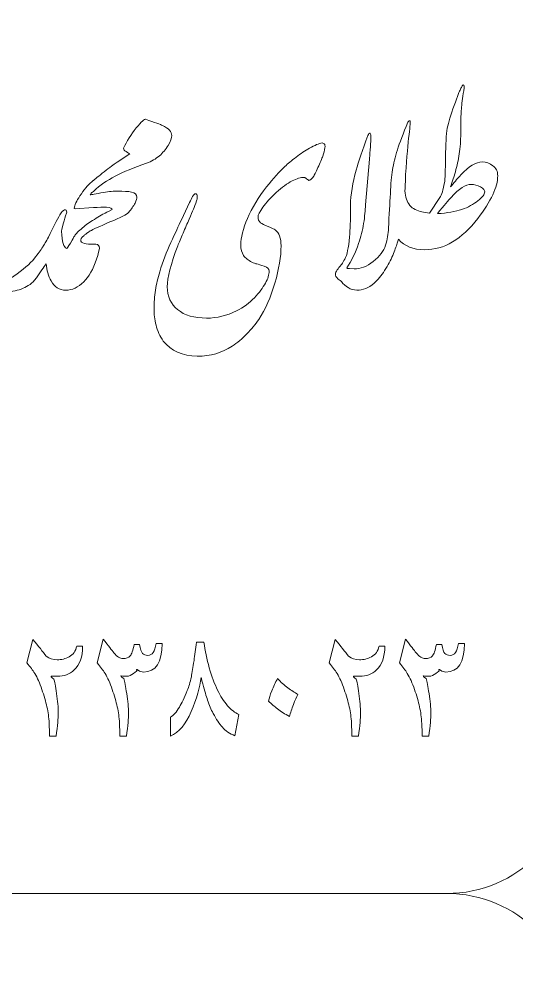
# Model space of a CAD drawing. Header units: millimetres. Extents: x 62 to 462, y 96 to 456.
# Drawn here: x 111.42 to 121.17, y 254.88 to 273.46 of the extents above; entities that cross this region are included whole.
import ezdxf

# ---------------------------------------------------------------- set-up
doc = ezdxf.new("R2010")
doc.units = ezdxf.units.MM
doc.header["$MEASUREMENT"] = 0
doc.layers.add('Layer 1', color=7, linetype='Continuous')

msp = doc.modelspace()

# ---------------------------------------------------------------- linework, layer by layer
at = {"layer": 'Layer 1', "color": 250, "lineweight": 18}
for points, knots in [([(104.8067, 276.3033), (104.8067, 276.3033), (119.8067, 276.3033), (119.8067, 276.3033), (121.1837, 276.3033), (122.3067, 275.1803), (122.3067, 273.8033), (122.3067, 273.8033), (122.3067, 258.8033), (122.3067, 258.8033), (122.3067, 257.4264), (121.1837, 256.3033), (119.8067, 256.3033), (119.8067, 256.3033), (104.8067, 256.3033), (104.8067, 256.3033), (103.4298, 256.3033), (102.3067, 257.4264), (102.3067, 258.8033), (102.3067, 258.8033), (102.3067, 273.8033), (102.3067, 273.8033), (102.3067, 275.1803), (103.4298, 276.3033), (104.8067, 276.3033)], [0, 0, 0, 0, 0.125, 0.125, 0.125, 0.25, 0.25, 0.25, 0.375, 0.375, 0.375, 0.5, 0.5, 0.5, 0.625, 0.625, 0.625, 0.75, 0.75, 0.75, 0.875, 0.875, 0.875, 1, 1, 1, 1]), ([(118.9892, 270.0833), (118.9943, 270.0275), (119.0045, 269.9738), (119.0195, 269.9216), (119.0501, 269.8275), (119.1065, 269.7593), (119.1889, 269.7193), (119.2712, 269.6793), (119.3641, 269.6558), (119.4676, 269.6487), (119.4676, 269.6487), (119.6745, 269.9521), (119.6745, 269.9521), (119.7086, 270.0098), (119.7392, 270.1074), (119.7639, 270.2449), (119.7756, 270.3202), (119.7827, 270.4872), (119.7851, 270.7424), (119.7874, 270.9987), (119.798, 271.1892), (119.8192, 271.3127), (119.8427, 271.4279), (119.8874, 271.5761), (119.9532, 271.7584), (120.0202, 271.9418), (120.0614, 272.0476), (120.0755, 272.0759), (120.0908, 272.1041), (120.1026, 272.1276), (120.112, 272.1464), (120.1237, 272.1652), (120.1343, 272.1687), (120.1425, 272.1582), (120.1519, 272.1476), (120.1543, 272.1299), (120.1496, 272.1041), (120.1249, 271.95), (120.1073, 271.8254), (120.0979, 271.7278), (120.0896, 271.6302), (120.0849, 271.5373), (120.0861, 271.4491), (120.0873, 271.3609), (120.0861, 271.2468), (120.0814, 271.1069), (120.0767, 270.967), (120.0626, 270.8376), (120.0391, 270.72), (120.0167, 270.6012), (119.9885, 270.4872), (119.9532, 270.3755), (119.9191, 270.2649), (119.8956, 270.1944), (119.885, 270.1638), (119.9403, 270.2332), (120.0073, 270.312), (120.0884, 270.4025), (120.2413, 270.5683), (120.3812, 270.6506), (120.5047, 270.6506), (120.58, 270.6506), (120.6494, 270.6259), (120.7117, 270.5777), (120.7752, 270.5319), (120.8081, 270.4672), (120.8081, 270.3813), (120.8081, 270.1603), (120.6776, 269.8816), (120.4189, 269.5429), (120.1014, 269.1337), (119.7545, 268.9291), (119.3782, 268.9291), (119.1515, 268.9291), (118.9798, 268.9978), (118.8622, 269.1361), (118.8537, 269.1085), (118.8454, 269.0834), (118.8372, 269.0608), (118.8172, 268.9926), (118.7878, 268.9115), (118.749, 268.8186), (118.7114, 268.7257), (118.6585, 268.6269), (118.5915, 268.5234), (118.5233, 268.4199), (118.4551, 268.3364), (118.3857, 268.2718), (118.2787, 268.1789), (118.1646, 268.1342), (118.0447, 268.1365), (117.9835, 268.1389), (117.9271, 268.1553), (117.8765, 268.1859), (117.8283, 268.2177), (117.7836, 268.2576), (117.7425, 268.3035), (117.7048, 268.3329), (117.6825, 268.3529), (117.6731, 268.3611), (117.6413, 268.3917), (117.6249, 268.4223), (117.6249, 268.454), (117.6249, 268.4775), (117.6366, 268.5046), (117.659, 268.534), (117.6825, 268.5634), (117.7083, 268.5975), (117.7389, 268.6339), (117.7519, 268.6516), (117.7707, 268.6798), (117.793, 268.7163), (117.8165, 268.7527), (117.8365, 268.8021), (117.8542, 268.8632), (117.8706, 268.9232), (117.8859, 269.0032), (117.8965, 269.102), (117.9059, 269.2007), (117.9118, 269.2866), (117.9141, 269.3571), (117.9141, 269.3571), (117.9212, 269.5712), (117.9212, 269.5712), (117.9235, 269.6441), (117.9235, 269.7217), (117.9212, 269.8016), (117.9259, 270.0133), (117.9623, 270.2426), (118.0317, 270.4907), (118.0799, 270.6589), (118.1564, 270.8847), (118.2622, 271.1692), (118.2693, 271.1881), (118.2763, 271.1998), (118.2834, 271.2069), (118.2893, 271.2139), (118.2951, 271.2174), (118.2998, 271.2174), (118.3163, 271.2151), (118.3234, 271.1716), (118.321, 271.0869), (118.3187, 271.0458), (118.314, 270.9787), (118.3069, 270.887), (118.2998, 270.7929), (118.2951, 270.733), (118.2928, 270.7083), (118.2928, 270.7083), (118.2175, 269.8122), (118.2175, 269.8122), (118.2128, 269.704), (118.1999, 269.5817), (118.1799, 269.443), (118.1564, 269.3101), (118.1235, 269.1807), (118.0799, 269.0537), (118.02, 268.868), (117.9424, 268.708), (117.8483, 268.5751), (117.853, 268.5657), (117.8718, 268.561), (117.9036, 268.561), (117.9036, 268.561), (117.9906, 268.5575), (117.9906, 268.5575), (118.1164, 268.5528), (118.2422, 268.601), (118.3692, 268.701), (118.495, 268.8009), (118.5762, 268.9068), (118.6103, 269.0173), (118.6444, 269.129), (118.6632, 269.2407), (118.6656, 269.3536), (118.6808, 269.6135), (118.6938, 269.8393), (118.7032, 270.0309), (118.7126, 270.2226), (118.7267, 270.3778), (118.7467, 270.4978), (118.7655, 270.6166), (118.7973, 270.7471), (118.8408, 270.887), (118.8843, 271.0269), (118.9537, 271.208), (119.0477, 271.4315), (119.0618, 271.4538), (119.0736, 271.4632), (119.0854, 271.4585), (119.0971, 271.4538), (119.0924, 271.3644), (119.0701, 271.1881), (119.0477, 271.0128), (119.0254, 270.753), (119.003, 270.4084), (119.0007, 270.3188), (118.9961, 270.2108), (118.9892, 270.0833)], [0, 0, 0, 0, 0.0151515, 0.0151515, 0.0151515, 0.030303, 0.030303, 0.030303, 0.0454545, 0.0454545, 0.0454545, 0.0606061, 0.0606061, 0.0606061, 0.0757576, 0.0757576, 0.0757576, 0.0909091, 0.0909091, 0.0909091, 0.1060606, 0.1060606, 0.1060606, 0.1212121, 0.1212121, 0.1212121, 0.1363636, 0.1363636, 0.1363636, 0.1515152, 0.1515152, 0.1515152, 0.1666667, 0.1666667, 0.1666667, 0.1818182, 0.1818182, 0.1818182, 0.1969697, 0.1969697, 0.1969697, 0.2121212, 0.2121212, 0.2121212, 0.2272727, 0.2272727, 0.2272727, 0.2424242, 0.2424242, 0.2424242, 0.2575758, 0.2575758, 0.2575758, 0.2727273, 0.2727273, 0.2727273, 0.2878788, 0.2878788, 0.2878788, 0.3030303, 0.3030303, 0.3030303, 0.3181818, 0.3181818, 0.3181818, 0.3333333, 0.3333333, 0.3333333, 0.3484848, 0.3484848, 0.3484848, 0.3636364, 0.3636364, 0.3636364, 0.3787879, 0.3787879, 0.3787879, 0.3939394, 0.3939394, 0.3939394, 0.4090909, 0.4090909, 0.4090909, 0.4242424, 0.4242424, 0.4242424, 0.4393939, 0.4393939, 0.4393939, 0.4545455, 0.4545455, 0.4545455, 0.469697, 0.469697, 0.469697, 0.4848485, 0.4848485, 0.4848485, 0.5, 0.5, 0.5, 0.5151515, 0.5151515, 0.5151515, 0.530303, 0.530303, 0.530303, 0.5454545, 0.5454545, 0.5454545, 0.5606061, 0.5606061, 0.5606061, 0.5757576, 0.5757576, 0.5757576, 0.5909091, 0.5909091, 0.5909091, 0.6060606, 0.6060606, 0.6060606, 0.6212121, 0.6212121, 0.6212121, 0.6363636, 0.6363636, 0.6363636, 0.6515152, 0.6515152, 0.6515152, 0.6666667, 0.6666667, 0.6666667, 0.6818182, 0.6818182, 0.6818182, 0.6969697, 0.6969697, 0.6969697, 0.7121212, 0.7121212, 0.7121212, 0.7272727, 0.7272727, 0.7272727, 0.7424242, 0.7424242, 0.7424242, 0.7575758, 0.7575758, 0.7575758, 0.7727273, 0.7727273, 0.7727273, 0.7878788, 0.7878788, 0.7878788, 0.8030303, 0.8030303, 0.8030303, 0.8181818, 0.8181818, 0.8181818, 0.8333333, 0.8333333, 0.8333333, 0.8484848, 0.8484848, 0.8484848, 0.8636364, 0.8636364, 0.8636364, 0.8787879, 0.8787879, 0.8787879, 0.8939394, 0.8939394, 0.8939394, 0.9090909, 0.9090909, 0.9090909, 0.9242424, 0.9242424, 0.9242424, 0.9393939, 0.9393939, 0.9393939, 0.9545455, 0.9545455, 0.9545455, 0.969697, 0.969697, 0.969697, 0.9848485, 0.9848485, 0.9848485, 1, 1, 1, 1]), ([(112.8812, 270.2896), (112.9388, 270.3379), (113.0211, 270.4037), (113.1293, 270.4896), (113.2351, 270.5695), (113.3069, 270.6224), (113.3468, 270.6471), (113.3468, 270.6471), (113.5938, 270.8094), (113.5938, 270.8094), (113.5879, 270.8141), (113.5632, 270.8294), (113.5221, 270.8541), (113.4903, 270.8706), (113.4738, 270.8929), (113.4738, 270.9235), (113.5338, 271.0563), (113.6161, 271.1881), (113.722, 271.3198), (113.8254, 271.4432), (113.8854, 271.4997), (113.9042, 271.4879), (114.09, 271.4244), (114.2006, 271.3833), (114.2347, 271.368), (114.357, 271.3103), (114.4181, 271.2445), (114.4181, 271.1716), (114.4181, 271.121), (114.3946, 271.0552), (114.3487, 270.9752), (114.2982, 270.8964), (114.2405, 270.8294), (114.177, 270.7718), (114.1053, 270.7118), (114.0218, 270.6636), (113.9254, 270.6271), (113.6749, 270.5425), (113.4703, 270.4578), (113.3104, 270.3731), (113.153, 270.291), (113.0115, 270.194), (112.8872, 270.0812), (112.8872, 270.0812), (112.8823, 270.0733), (112.8823, 270.0733), (112.8565, 270.058), (112.84, 270.0427), (112.8318, 270.0286), (112.8235, 270.0145), (112.82, 270.0074), (112.82, 270.0051), (112.84, 270.0098), (112.927, 270.0251), (113.0787, 270.0533), (113.1904, 270.0709), (113.2845, 270.0803), (113.3609, 270.0803), (113.4703, 270.0803), (113.5608, 270.0733), (113.629, 270.0603), (113.7008, 270.0462), (113.7361, 270.0133), (113.7361, 269.9604), (113.7361, 269.9392), (113.7231, 269.9004), (113.6984, 269.8428), (113.6655, 269.7828), (113.6243, 269.7228), (113.5738, 269.6641), (113.5397, 269.6241), (113.4174, 269.5617), (113.2069, 269.4747), (112.9976, 269.3865), (112.8682, 269.3277), (112.82, 269.2972), (112.7718, 269.2654), (112.7353, 269.2395), (112.7095, 269.2196), (112.6956, 269.2012), (112.6804, 269.1876), (112.664, 269.179), (112.6281, 269.1378), (112.6233, 269.105), (112.6507, 269.0808), (112.6777, 269.0549), (112.7236, 269.042), (112.7883, 269.0408), (112.8529, 269.0396), (112.9, 269.0396), (112.9294, 269.0396), (112.9752, 269.0349), (112.9988, 269.0079), (112.9988, 268.9597), (112.9988, 268.9256), (112.9799, 268.8527), (112.9435, 268.7433), (112.8788, 268.5505), (112.7953, 268.4023), (112.6918, 268.2988), (112.5837, 268.1906), (112.4661, 268.1365), (112.3367, 268.1365), (112.2156, 268.1365), (112.1203, 268.1977), (112.051, 268.3188), (111.9982, 268.4152), (111.9658, 268.5273), (111.955, 268.6547), (111.9082, 268.5842), (111.845, 268.4918), (111.7652, 268.3776), (111.717, 268.3176), (111.6758, 268.2753), (111.6405, 268.2506), (111.5947, 268.2177), (111.5488, 268.1918), (111.5018, 268.173), (111.4548, 268.153), (111.403, 268.1377), (111.3466, 268.1248), (111.2901, 268.1118), (111.2349, 268.0989), (111.1796, 268.0848), (111.1796, 268.0848), (110.9515, 268.0295), (110.9515, 268.0295), (110.8597, 268.0142), (110.8033, 268.0119), (110.7833, 268.0225), (110.7833, 268.0554), (110.8209, 268.0954), (110.8974, 268.1436), (110.9656, 268.1871), (111.0361, 268.2318), (111.1067, 268.2765), (111.1784, 268.3211), (111.249, 268.3647), (111.3207, 268.4082), (111.5018, 268.5352), (111.6382, 268.6539), (111.7276, 268.7633), (111.7958, 268.8491), (111.8499, 268.9232), (111.8887, 268.9879), (111.9145, 269.0243), (111.9522, 269.0878), (112.0027, 269.1772), (112.0027, 269.1772), (112.0361, 269.2455), (112.0361, 269.2455), (112.044, 269.2642), (112.0525, 269.2821), (112.0616, 269.2995), (112.0657, 269.3079), (112.0699, 269.3159), (112.0743, 269.3238), (112.0743, 269.3238), (112.1509, 269.4806), (112.1509, 269.4806), (112.185, 269.5512), (112.2191, 269.6088), (112.2509, 269.6523), (112.2802, 269.6958), (112.3085, 269.717), (112.3332, 269.7146), (112.3567, 269.7029), (112.3637, 269.6805), (112.3543, 269.6452), (112.3285, 269.57), (112.3132, 269.5206), (112.3061, 269.4971), (112.28, 269.4103), (112.263, 269.3417), (112.2554, 269.292), (112.267, 269.084), (112.301, 268.9713), (112.3579, 268.9526), (112.3826, 268.9785), (112.419, 269.0338), (112.4649, 269.1184), (112.4919, 269.169), (112.5131, 269.2031), (112.526, 269.2219), (112.5295, 269.2262), (112.5334, 269.2299), (112.5378, 269.233), (112.5585, 269.2585), (112.5841, 269.2855), (112.613, 269.3124), (112.6848, 269.3771), (112.7565, 269.4324), (112.8306, 269.4806), (112.9247, 269.5429), (113.0152, 269.597), (113.1022, 269.6429), (113.1093, 269.6476), (113.1587, 269.6723), (113.2504, 269.7158), (113.2504, 269.7381), (113.2139, 269.7546), (113.1399, 269.764), (113.0764, 269.7664), (112.9893, 269.764), (112.8823, 269.7569), (112.8823, 269.7569), (112.5237, 269.7287), (112.5237, 269.7287), (112.5072, 269.7287), (112.5025, 269.7428), (112.5096, 269.7699), (112.5237, 269.8299), (112.5684, 269.9169), (112.646, 270.0286), (112.7214, 270.14), (112.7991, 270.225), (112.8791, 270.2849), (112.8791, 270.2849), (112.8812, 270.2896), (112.8812, 270.2896)], [0, 0, 0, 0, 0.0136986, 0.0136986, 0.0136986, 0.0273973, 0.0273973, 0.0273973, 0.0410959, 0.0410959, 0.0410959, 0.0547945, 0.0547945, 0.0547945, 0.0684932, 0.0684932, 0.0684932, 0.0821918, 0.0821918, 0.0821918, 0.0958904, 0.0958904, 0.0958904, 0.109589, 0.109589, 0.109589, 0.1232877, 0.1232877, 0.1232877, 0.1369863, 0.1369863, 0.1369863, 0.1506849, 0.1506849, 0.1506849, 0.1643836, 0.1643836, 0.1643836, 0.1780822, 0.1780822, 0.1780822, 0.1917808, 0.1917808, 0.1917808, 0.2054795, 0.2054795, 0.2054795, 0.2191781, 0.2191781, 0.2191781, 0.2328767, 0.2328767, 0.2328767, 0.2465753, 0.2465753, 0.2465753, 0.260274, 0.260274, 0.260274, 0.2739726, 0.2739726, 0.2739726, 0.2876712, 0.2876712, 0.2876712, 0.3013699, 0.3013699, 0.3013699, 0.3150685, 0.3150685, 0.3150685, 0.3287671, 0.3287671, 0.3287671, 0.3424658, 0.3424658, 0.3424658, 0.3561644, 0.3561644, 0.3561644, 0.369863, 0.369863, 0.369863, 0.3835616, 0.3835616, 0.3835616, 0.3972603, 0.3972603, 0.3972603, 0.4109589, 0.4109589, 0.4109589, 0.4246575, 0.4246575, 0.4246575, 0.4383562, 0.4383562, 0.4383562, 0.4520548, 0.4520548, 0.4520548, 0.4657534, 0.4657534, 0.4657534, 0.4794521, 0.4794521, 0.4794521, 0.4931507, 0.4931507, 0.4931507, 0.5068493, 0.5068493, 0.5068493, 0.5205479, 0.5205479, 0.5205479, 0.5342466, 0.5342466, 0.5342466, 0.5479452, 0.5479452, 0.5479452, 0.5616438, 0.5616438, 0.5616438, 0.5753425, 0.5753425, 0.5753425, 0.5890411, 0.5890411, 0.5890411, 0.6027397, 0.6027397, 0.6027397, 0.6164384, 0.6164384, 0.6164384, 0.630137, 0.630137, 0.630137, 0.6438356, 0.6438356, 0.6438356, 0.6575342, 0.6575342, 0.6575342, 0.6712329, 0.6712329, 0.6712329, 0.6849315, 0.6849315, 0.6849315, 0.6986301, 0.6986301, 0.6986301, 0.7123288, 0.7123288, 0.7123288, 0.7260274, 0.7260274, 0.7260274, 0.739726, 0.739726, 0.739726, 0.7534247, 0.7534247, 0.7534247, 0.7671233, 0.7671233, 0.7671233, 0.7808219, 0.7808219, 0.7808219, 0.7945205, 0.7945205, 0.7945205, 0.8082192, 0.8082192, 0.8082192, 0.8219178, 0.8219178, 0.8219178, 0.8356164, 0.8356164, 0.8356164, 0.8493151, 0.8493151, 0.8493151, 0.8630137, 0.8630137, 0.8630137, 0.8767123, 0.8767123, 0.8767123, 0.890411, 0.890411, 0.890411, 0.9041096, 0.9041096, 0.9041096, 0.9178082, 0.9178082, 0.9178082, 0.9315068, 0.9315068, 0.9315068, 0.9452055, 0.9452055, 0.9452055, 0.9589041, 0.9589041, 0.9589041, 0.9726027, 0.9726027, 0.9726027, 0.9863014, 0.9863014, 0.9863014, 1, 1, 1, 1]), ([(117.4214, 270.9341), (117.4132, 270.8764), (117.3979, 270.8212), (117.3791, 270.7671), (117.3591, 270.713), (117.3273, 270.6377), (117.2827, 270.5413), (117.238, 270.4449), (117.2109, 270.3896), (117.2015, 270.3755), (117.1651, 270.3179), (117.1321, 270.2896), (117.1051, 270.2896), (117.0839, 270.3038), (117.0663, 270.3167), (117.0498, 270.3296), (117.0334, 270.3426), (117.0192, 270.3484), (117.0051, 270.3484), (116.9475, 270.3484), (116.8723, 270.3249), (116.7782, 270.2779), (116.6829, 270.2308), (116.5806, 270.1556), (116.4677, 270.0521), (116.3548, 269.9486), (116.2667, 269.8522), (116.2032, 269.7628), (116.1408, 269.6735), (116.1091, 269.6111), (116.1091, 269.577), (116.1091, 269.5265), (116.1244, 269.4865), (116.1573, 269.4594), (116.1843, 269.4383), (116.2337, 269.4148), (116.3055, 269.3877), (116.376, 269.3595), (116.4242, 269.3371), (116.4466, 269.3183), (116.523, 269.2654), (116.5606, 269.1619), (116.5606, 269.0079), (116.5606, 268.795), (116.5207, 268.5505), (116.4395, 268.2765), (116.3596, 268.0013), (116.2537, 267.7638), (116.1232, 267.5615), (116.0562, 267.4674), (115.9786, 267.3733), (115.8892, 267.2793), (115.7998, 267.184), (115.7034, 267.1041), (115.5999, 267.037), (115.4023, 266.9065), (115.1742, 266.8407), (114.9179, 266.8407), (114.6262, 266.8454), (114.404, 266.9441), (114.2523, 267.137), (114.1841, 267.2358), (114.1359, 267.3404), (114.11, 267.451), (114.083, 267.5615), (114.07, 267.6662), (114.07, 267.7649), (114.07, 267.8908), (114.0794, 268.0142), (114.0971, 268.1353), (114.1159, 268.2553), (114.1441, 268.3764), (114.1829, 268.4987), (114.2429, 268.6963), (114.3146, 268.8868), (114.4005, 269.0702), (114.4851, 269.2537), (114.5533, 269.4018), (114.6062, 269.5147), (114.6062, 269.5147), (114.7685, 269.8593), (114.7685, 269.8593), (114.7873, 269.8981), (114.8062, 269.9357), (114.8273, 269.9733), (114.8473, 270.0098), (114.8661, 270.0274), (114.8826, 270.0274), (114.9049, 270.0274), (114.9179, 270.0098), (114.919, 269.9733), (114.9202, 269.9357), (114.9155, 269.9086), (114.9061, 269.8898), (114.8814, 269.824), (114.8591, 269.7675), (114.8414, 269.7228), (114.8226, 269.6782), (114.7956, 269.6135), (114.7579, 269.5288), (114.7215, 269.443), (114.6815, 269.3513), (114.6392, 269.2525), (114.5968, 269.1537), (114.5616, 269.0726), (114.5345, 269.0079), (114.3993, 268.6504), (114.3311, 268.3811), (114.3311, 268.2024), (114.3311, 268.0142), (114.3981, 267.8649), (114.5333, 267.7543), (114.6674, 267.6438), (114.8567, 267.5885), (115.1001, 267.5885), (115.3024, 267.5885), (115.4976, 267.6356), (115.6869, 267.7297), (115.8269, 267.8014), (115.9444, 267.8872), (116.0385, 267.9884), (116.1326, 268.0895), (116.2043, 268.1847), (116.2537, 268.2729), (116.3031, 268.3611), (116.3278, 268.4411), (116.3278, 268.5116), (116.3278, 268.5552), (116.2949, 268.5881), (116.229, 268.6081), (116.1632, 268.6292), (116.1161, 268.6433), (116.0867, 268.6504), (116.0585, 268.6563), (116.0256, 268.6692), (115.988, 268.688), (115.9174, 268.7221), (115.8633, 268.7656), (115.8257, 268.8174), (115.7892, 268.8691), (115.7704, 268.9397), (115.7704, 269.0291), (115.7704, 269.1643), (115.8151, 269.3371), (115.9033, 269.5453), (115.9915, 269.7546), (116.1161, 269.9604), (116.2772, 270.1626), (116.4089, 270.3273), (116.5289, 270.4625), (116.6359, 270.5648), (116.6935, 270.6177), (116.7676, 270.6789), (116.857, 270.7459), (116.9463, 270.8141), (117.0334, 270.8717), (117.1192, 270.9199), (117.2227, 270.9799), (117.3038, 271.014), (117.3638, 271.0234), (117.3885, 271.0234), (117.4061, 271.0128), (117.4155, 270.9928), (117.4238, 270.9717), (117.4261, 270.9529), (117.4214, 270.9341)], [0, 0, 0, 0, 0.0181818, 0.0181818, 0.0181818, 0.0363636, 0.0363636, 0.0363636, 0.0545455, 0.0545455, 0.0545455, 0.0727273, 0.0727273, 0.0727273, 0.0909091, 0.0909091, 0.0909091, 0.1090909, 0.1090909, 0.1090909, 0.1272727, 0.1272727, 0.1272727, 0.1454545, 0.1454545, 0.1454545, 0.1636364, 0.1636364, 0.1636364, 0.1818182, 0.1818182, 0.1818182, 0.2, 0.2, 0.2, 0.2181818, 0.2181818, 0.2181818, 0.2363636, 0.2363636, 0.2363636, 0.2545455, 0.2545455, 0.2545455, 0.2727273, 0.2727273, 0.2727273, 0.2909091, 0.2909091, 0.2909091, 0.3090909, 0.3090909, 0.3090909, 0.3272727, 0.3272727, 0.3272727, 0.3454545, 0.3454545, 0.3454545, 0.3636364, 0.3636364, 0.3636364, 0.3818182, 0.3818182, 0.3818182, 0.4, 0.4, 0.4, 0.4181818, 0.4181818, 0.4181818, 0.4363636, 0.4363636, 0.4363636, 0.4545455, 0.4545455, 0.4545455, 0.4727273, 0.4727273, 0.4727273, 0.4909091, 0.4909091, 0.4909091, 0.5090909, 0.5090909, 0.5090909, 0.5272727, 0.5272727, 0.5272727, 0.5454545, 0.5454545, 0.5454545, 0.5636364, 0.5636364, 0.5636364, 0.5818182, 0.5818182, 0.5818182, 0.6, 0.6, 0.6, 0.6181818, 0.6181818, 0.6181818, 0.6363636, 0.6363636, 0.6363636, 0.6545455, 0.6545455, 0.6545455, 0.6727273, 0.6727273, 0.6727273, 0.6909091, 0.6909091, 0.6909091, 0.7090909, 0.7090909, 0.7090909, 0.7272727, 0.7272727, 0.7272727, 0.7454545, 0.7454545, 0.7454545, 0.7636364, 0.7636364, 0.7636364, 0.7818182, 0.7818182, 0.7818182, 0.8, 0.8, 0.8, 0.8181818, 0.8181818, 0.8181818, 0.8363636, 0.8363636, 0.8363636, 0.8545455, 0.8545455, 0.8545455, 0.8727273, 0.8727273, 0.8727273, 0.8909091, 0.8909091, 0.8909091, 0.9090909, 0.9090909, 0.9090909, 0.9272727, 0.9272727, 0.9272727, 0.9454545, 0.9454545, 0.9454545, 0.9636364, 0.9636364, 0.9636364, 0.9818182, 0.9818182, 0.9818182, 1, 1, 1, 1]), ([(120.5529, 270.0638), (120.5529, 270.0932), (120.5259, 270.125), (120.4706, 270.1603), (120.4106, 270.1944), (120.3507, 270.212), (120.2907, 270.212), (120.1813, 270.2167), (120.0473, 270.1297), (119.8921, 269.9533), (119.845, 269.9051), (119.7568, 269.8004), (119.6263, 269.6393), (119.8192, 269.6487), (119.9779, 269.6758), (120.1037, 269.7193), (120.2284, 269.7628), (120.3342, 269.8204), (120.4189, 269.891), (120.5082, 269.9627), (120.5529, 270.0203), (120.5529, 270.0638)], [0, 0, 0, 0, 0.1428571, 0.1428571, 0.1428571, 0.2857143, 0.2857143, 0.2857143, 0.4285714, 0.4285714, 0.4285714, 0.5714286, 0.5714286, 0.5714286, 0.7142857, 0.7142857, 0.7142857, 0.8571429, 0.8571429, 0.8571429, 1, 1, 1, 1]), ([(104.8067, 256.3033), (104.8067, 256.3033), (119.8067, 256.3033), (119.8067, 256.3033), (121.1837, 256.3033), (122.3067, 255.1803), (122.3067, 253.8033), (122.3067, 253.8033), (122.3067, 238.8033), (122.3067, 238.8033), (122.3067, 237.4264), (121.1837, 236.3033), (119.8067, 236.3033), (119.8067, 236.3033), (104.8067, 236.3033), (104.8067, 236.3033), (103.4298, 236.3033), (102.3067, 237.4264), (102.3067, 238.8033), (102.3067, 238.8033), (102.3067, 253.8033), (102.3067, 253.8033), (102.3067, 255.1803), (103.4298, 256.3033), (104.8067, 256.3033)], [0, 0, 0, 0, 0.125, 0.125, 0.125, 0.25, 0.25, 0.25, 0.375, 0.375, 0.375, 0.5, 0.5, 0.5, 0.625, 0.625, 0.625, 0.75, 0.75, 0.75, 0.875, 0.875, 0.875, 1, 1, 1, 1])]:
    msp.add_open_spline(points, degree=3, knots=knots, dxfattribs=at)
at = {"layer": 'Layer 1', "color": 250, "lineweight": 9}
for points, knots in [([(112.1691, 260.8859), (112.2555, 260.8859), (112.3337, 260.9059), (112.4048, 260.9447), (112.4865, 260.9893), (112.5365, 261.0593), (112.5547, 261.1545), (112.5547, 261.1545), (112.6688, 261.1545), (112.6688, 261.1545), (112.6688, 260.9435), (112.6141, 260.7877), (112.5048, 260.6877), (112.4154, 260.6054), (112.3067, 260.5637), (112.1797, 260.5637), (112.1797, 260.5637), (112.1538, 260.5637), (112.1538, 260.5637), (112.1168, 260.5637), (112.0868, 260.5649), (112.0633, 260.5672), (112.0398, 260.5696), (112.055, 260.549), (112.1091, 260.5055), (112.1203, 260.4655), (112.1373, 260.3726), (112.1597, 260.2274), (112.182, 260.0822), (112.1932, 259.9523), (112.1932, 259.8388), (112.1932, 259.7436), (112.1797, 259.5925), (112.152, 259.3862), (112.152, 259.3862), (112.0209, 259.3862), (112.0209, 259.3862), (112.0209, 259.5696), (112.0139, 259.7107), (111.9998, 259.8089), (111.9851, 259.907), (111.9622, 260.0123), (111.9298, 260.1246), (111.894, 260.2486), (111.8528, 260.3668), (111.8058, 260.4779), (111.7828, 260.5296), (111.7582, 260.5766), (111.7317, 260.619), (111.6941, 260.6825), (111.6435, 260.7506), (111.58, 260.8241), (111.58, 260.8241), (111.6953, 261.2874), (111.6953, 261.2874), (111.8034, 261.1539), (111.891, 261.0452), (111.9592, 260.9599), (112.0186, 260.9106), (112.0885, 260.8859), (112.1691, 260.8859)], [0, 0, 0, 0, 0.05, 0.05, 0.05, 0.1, 0.1, 0.1, 0.15, 0.15, 0.15, 0.2, 0.2, 0.2, 0.25, 0.25, 0.25, 0.3, 0.3, 0.3, 0.35, 0.35, 0.35, 0.4, 0.4, 0.4, 0.45, 0.45, 0.45, 0.5, 0.5, 0.5, 0.55, 0.55, 0.55, 0.6, 0.6, 0.6, 0.65, 0.65, 0.65, 0.7, 0.7, 0.7, 0.75, 0.75, 0.75, 0.8, 0.8, 0.8, 0.85, 0.85, 0.85, 0.9, 0.9, 0.9, 0.95, 0.95, 0.95, 1, 1, 1, 1]), ([(113.9486, 260.974), (114.0345, 260.974), (114.0891, 261.0516), (114.1121, 261.2063), (114.1121, 261.2063), (114.2279, 261.2063), (114.2279, 261.2063), (114.2279, 260.833), (114.1068, 260.6466), (113.8658, 260.6466), (113.8281, 260.6466), (113.7923, 260.6584), (113.7582, 260.6819), (113.7247, 260.7054), (113.717, 260.7007), (113.737, 260.6672), (113.7382, 260.673), (113.7153, 260.6572), (113.6676, 260.619), (113.6253, 260.5837), (113.5824, 260.5655), (113.5389, 260.5655), (113.533, 260.5655), (113.526, 260.5655), (113.5171, 260.5649), (113.5083, 260.5643), (113.4983, 260.5637), (113.4872, 260.5637), (113.4666, 260.5637), (113.446, 260.5661), (113.426, 260.5702), (113.406, 260.5743), (113.4231, 260.5566), (113.4783, 260.5173), (113.4936, 260.4649), (113.5124, 260.3668), (113.536, 260.2227), (113.5595, 260.0793), (113.5712, 259.9511), (113.5712, 259.8388), (113.5712, 259.7436), (113.5577, 259.5925), (113.5301, 259.3862), (113.5301, 259.3862), (113.399, 259.3862), (113.399, 259.3862), (113.399, 259.5696), (113.3919, 259.7107), (113.3778, 259.8089), (113.3631, 259.907), (113.3402, 260.0123), (113.3079, 260.1246), (113.2726, 260.2486), (113.2308, 260.3668), (113.1838, 260.4779), (113.1609, 260.5296), (113.1362, 260.5766), (113.1097, 260.619), (113.0721, 260.6825), (113.0216, 260.7506), (112.9581, 260.8241), (112.9581, 260.8241), (113.0756, 261.2927), (113.0756, 261.2927), (113.1756, 261.1592), (113.2444, 261.0699), (113.282, 261.024), (113.3478, 260.9482), (113.4078, 260.91), (113.4631, 260.91), (113.526, 260.91), (113.5724, 260.9282), (113.6024, 260.9635), (113.6312, 260.9981), (113.6571, 261.0734), (113.68, 261.1892), (113.68, 261.1892), (113.787, 261.1892), (113.787, 261.1892), (113.8028, 261.0975), (113.8222, 261.0387), (113.8452, 261.0128), (113.8681, 260.987), (113.9028, 260.974), (113.9486, 260.974)], [0, 0, 0, 0, 0.0357143, 0.0357143, 0.0357143, 0.0714286, 0.0714286, 0.0714286, 0.1071429, 0.1071429, 0.1071429, 0.1428571, 0.1428571, 0.1428571, 0.1785714, 0.1785714, 0.1785714, 0.2142857, 0.2142857, 0.2142857, 0.25, 0.25, 0.25, 0.2857143, 0.2857143, 0.2857143, 0.3214286, 0.3214286, 0.3214286, 0.3571429, 0.3571429, 0.3571429, 0.3928571, 0.3928571, 0.3928571, 0.4285714, 0.4285714, 0.4285714, 0.4642857, 0.4642857, 0.4642857, 0.5, 0.5, 0.5, 0.5357143, 0.5357143, 0.5357143, 0.5714286, 0.5714286, 0.5714286, 0.6071429, 0.6071429, 0.6071429, 0.6428571, 0.6428571, 0.6428571, 0.6785714, 0.6785714, 0.6785714, 0.7142857, 0.7142857, 0.7142857, 0.75, 0.75, 0.75, 0.7857143, 0.7857143, 0.7857143, 0.8214286, 0.8214286, 0.8214286, 0.8571429, 0.8571429, 0.8571429, 0.8928571, 0.8928571, 0.8928571, 0.9285714, 0.9285714, 0.9285714, 0.9642857, 0.9642857, 0.9642857, 1, 1, 1, 1]), ([(114.3914, 259.7595), (114.4525, 259.7942), (114.5107, 259.8606), (114.5671, 259.9594), (114.6106, 260.034), (114.6624, 260.1434), (114.7223, 260.2868), (114.7511, 260.3544), (114.7776, 260.4438), (114.8017, 260.5555), (114.8176, 260.6348), (114.8352, 260.7401), (114.8546, 260.8723), (114.8699, 260.9758), (114.8858, 261.0957), (114.9028, 261.2321), (114.9028, 261.2321), (115.0492, 261.2321), (115.0492, 261.2321), (115.0704, 261.0669), (115.105, 260.8988), (115.1544, 260.7283), (115.2038, 260.5578), (115.2579, 260.412), (115.3167, 260.2903), (115.3714, 260.1739), (115.4372, 260.0728), (115.513, 259.987), (115.5806, 259.9076), (115.6541, 259.8494), (115.7335, 259.8112), (115.7335, 259.8112), (115.6577, 259.3962), (115.6577, 259.3962), (115.553, 259.4373), (115.4707, 259.4932), (115.4102, 259.5631), (115.3502, 259.6331), (115.2902, 259.7236), (115.2303, 259.8336), (115.1891, 259.9106), (115.1515, 259.9982), (115.1186, 260.0957), (115.0933, 260.1716), (115.0627, 260.2768), (115.0269, 260.4126), (114.9998, 260.5137), (114.9881, 260.5561), (114.9928, 260.5396), (114.9722, 260.3491), (114.9069, 260.1257), (114.7982, 259.87), (114.6947, 259.6278), (114.5595, 259.4673), (114.3914, 259.3891), (114.3914, 259.3891), (114.3914, 259.7595), (114.3914, 259.7595)], [0, 0, 0, 0, 0.0526316, 0.0526316, 0.0526316, 0.1052632, 0.1052632, 0.1052632, 0.1578947, 0.1578947, 0.1578947, 0.2105263, 0.2105263, 0.2105263, 0.2631579, 0.2631579, 0.2631579, 0.3157895, 0.3157895, 0.3157895, 0.3684211, 0.3684211, 0.3684211, 0.4210526, 0.4210526, 0.4210526, 0.4736842, 0.4736842, 0.4736842, 0.5263158, 0.5263158, 0.5263158, 0.5789474, 0.5789474, 0.5789474, 0.6315789, 0.6315789, 0.6315789, 0.6842105, 0.6842105, 0.6842105, 0.7368421, 0.7368421, 0.7368421, 0.7894737, 0.7894737, 0.7894737, 0.8421053, 0.8421053, 0.8421053, 0.8947368, 0.8947368, 0.8947368, 0.9473684, 0.9473684, 0.9473684, 1, 1, 1, 1]), ([(118.0951, 260.8859), (118.1815, 260.8859), (118.2597, 260.9059), (118.3308, 260.9447), (118.4125, 260.9893), (118.4625, 261.0593), (118.4807, 261.1545), (118.4807, 261.1545), (118.5948, 261.1545), (118.5948, 261.1545), (118.5948, 260.9435), (118.5401, 260.7877), (118.4308, 260.6877), (118.3414, 260.6054), (118.2327, 260.5637), (118.1057, 260.5637), (118.1057, 260.5637), (118.0798, 260.5637), (118.0798, 260.5637), (118.0428, 260.5637), (118.0128, 260.5649), (117.9893, 260.5672), (117.9658, 260.5696), (117.981, 260.549), (118.0351, 260.5055), (118.0463, 260.4655), (118.0633, 260.3726), (118.0857, 260.2274), (118.108, 260.0822), (118.1192, 259.9523), (118.1192, 259.8388), (118.1192, 259.7436), (118.1057, 259.5925), (118.078, 259.3862), (118.078, 259.3862), (117.9469, 259.3862), (117.9469, 259.3862), (117.9469, 259.5696), (117.9399, 259.7107), (117.9258, 259.8089), (117.9111, 259.907), (117.8882, 260.0123), (117.8558, 260.1246), (117.82, 260.2486), (117.7788, 260.3668), (117.7318, 260.4779), (117.7088, 260.5296), (117.6842, 260.5766), (117.6577, 260.619), (117.6201, 260.6825), (117.5695, 260.7506), (117.506, 260.8241), (117.506, 260.8241), (117.6213, 261.2874), (117.6213, 261.2874), (117.7294, 261.1539), (117.817, 261.0452), (117.8852, 260.9599), (117.9446, 260.9106), (118.0145, 260.8859), (118.0951, 260.8859)], [0, 0, 0, 0, 0.05, 0.05, 0.05, 0.1, 0.1, 0.1, 0.15, 0.15, 0.15, 0.2, 0.2, 0.2, 0.25, 0.25, 0.25, 0.3, 0.3, 0.3, 0.35, 0.35, 0.35, 0.4, 0.4, 0.4, 0.45, 0.45, 0.45, 0.5, 0.5, 0.5, 0.55, 0.55, 0.55, 0.6, 0.6, 0.6, 0.65, 0.65, 0.65, 0.7, 0.7, 0.7, 0.75, 0.75, 0.75, 0.8, 0.8, 0.8, 0.85, 0.85, 0.85, 0.9, 0.9, 0.9, 0.95, 0.95, 0.95, 1, 1, 1, 1]), ([(119.8746, 260.974), (119.9605, 260.974), (120.0151, 261.0516), (120.0381, 261.2063), (120.0381, 261.2063), (120.1539, 261.2063), (120.1539, 261.2063), (120.1539, 260.833), (120.0328, 260.6466), (119.7918, 260.6466), (119.7541, 260.6466), (119.7183, 260.6584), (119.6842, 260.6819), (119.6507, 260.7054), (119.643, 260.7007), (119.663, 260.6672), (119.6642, 260.673), (119.6413, 260.6572), (119.5936, 260.619), (119.5513, 260.5837), (119.5084, 260.5655), (119.4649, 260.5655), (119.459, 260.5655), (119.452, 260.5655), (119.4431, 260.5649), (119.4343, 260.5643), (119.4243, 260.5637), (119.4132, 260.5637), (119.3926, 260.5637), (119.372, 260.5661), (119.352, 260.5702), (119.332, 260.5743), (119.3491, 260.5566), (119.4043, 260.5173), (119.4196, 260.4649), (119.4384, 260.3668), (119.462, 260.2227), (119.4855, 260.0793), (119.4972, 259.9511), (119.4972, 259.8388), (119.4972, 259.7436), (119.4837, 259.5925), (119.4561, 259.3862), (119.4561, 259.3862), (119.325, 259.3862), (119.325, 259.3862), (119.325, 259.5696), (119.3179, 259.7107), (119.3038, 259.8089), (119.2891, 259.907), (119.2662, 260.0123), (119.2339, 260.1246), (119.1986, 260.2486), (119.1568, 260.3668), (119.1098, 260.4779), (119.0869, 260.5296), (119.0622, 260.5766), (119.0357, 260.619), (118.9981, 260.6825), (118.9476, 260.7506), (118.8841, 260.8241), (118.8841, 260.8241), (119.0016, 261.2927), (119.0016, 261.2927), (119.1016, 261.1592), (119.1704, 261.0699), (119.208, 261.024), (119.2738, 260.9482), (119.3338, 260.91), (119.3891, 260.91), (119.452, 260.91), (119.4984, 260.9282), (119.5284, 260.9635), (119.5572, 260.9981), (119.5831, 261.0734), (119.606, 261.1892), (119.606, 261.1892), (119.713, 261.1892), (119.713, 261.1892), (119.7288, 261.0975), (119.7482, 261.0387), (119.7712, 261.0128), (119.7941, 260.987), (119.8288, 260.974), (119.8746, 260.974)], [0, 0, 0, 0, 0.0357143, 0.0357143, 0.0357143, 0.0714286, 0.0714286, 0.0714286, 0.1071429, 0.1071429, 0.1071429, 0.1428571, 0.1428571, 0.1428571, 0.1785714, 0.1785714, 0.1785714, 0.2142857, 0.2142857, 0.2142857, 0.25, 0.25, 0.25, 0.2857143, 0.2857143, 0.2857143, 0.3214286, 0.3214286, 0.3214286, 0.3571429, 0.3571429, 0.3571429, 0.3928571, 0.3928571, 0.3928571, 0.4285714, 0.4285714, 0.4285714, 0.4642857, 0.4642857, 0.4642857, 0.5, 0.5, 0.5, 0.5357143, 0.5357143, 0.5357143, 0.5714286, 0.5714286, 0.5714286, 0.6071429, 0.6071429, 0.6071429, 0.6428571, 0.6428571, 0.6428571, 0.6785714, 0.6785714, 0.6785714, 0.7142857, 0.7142857, 0.7142857, 0.75, 0.75, 0.75, 0.7857143, 0.7857143, 0.7857143, 0.8214286, 0.8214286, 0.8214286, 0.8571429, 0.8571429, 0.8571429, 0.8928571, 0.8928571, 0.8928571, 0.9285714, 0.9285714, 0.9285714, 0.9642857, 0.9642857, 0.9642857, 1, 1, 1, 1]), ([(116.7241, 259.7771), (116.6377, 259.8218), (116.5595, 259.8718), (116.4895, 259.927), (116.4313, 259.9717), (116.3726, 260.0223), (116.3138, 260.0781), (116.3255, 260.1275), (116.3467, 260.1939), (116.3784, 260.2774), (116.4102, 260.3603), (116.4478, 260.4408), (116.4913, 260.5173), (116.5566, 260.4497), (116.6242, 260.3897), (116.6935, 260.3374), (116.7635, 260.285), (116.8288, 260.2427), (116.8911, 260.2092), (116.8634, 260.1598), (116.834, 260.0928), (116.8023, 260.0076), (116.7706, 259.9229), (116.7447, 259.8459), (116.7241, 259.7771)], [0, 0, 0, 0, 0.125, 0.125, 0.125, 0.25, 0.25, 0.25, 0.375, 0.375, 0.375, 0.5, 0.5, 0.5, 0.625, 0.625, 0.625, 0.75, 0.75, 0.75, 0.875, 0.875, 0.875, 1, 1, 1, 1])]:
    msp.add_open_spline(points, degree=3, knots=knots, dxfattribs=at)

doc.saveas('drawing.dxf')
